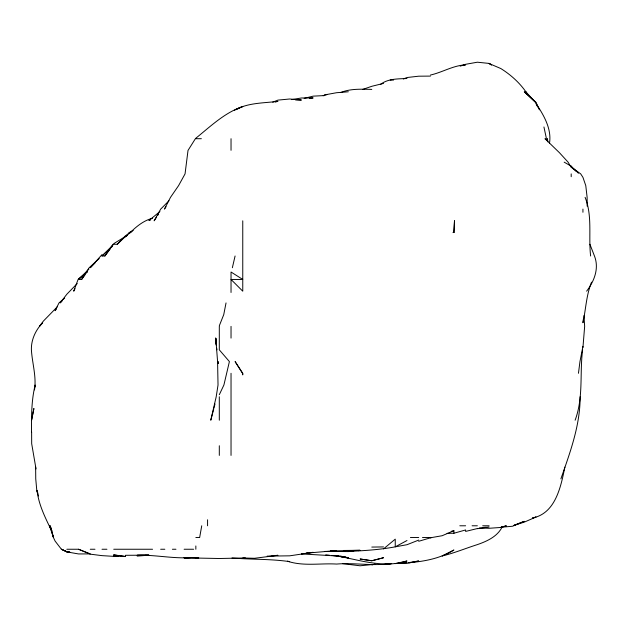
<?xml version="1.0" encoding="UTF-8"?>
<svg xmlns="http://www.w3.org/2000/svg" width="628" height="628" viewBox="0 0 628 628"><rect width="100%" height="100%" fill="white"/><g stroke="black" fill="none" stroke-linecap="round" stroke-linejoin="round"><path stroke-width="0.94" d="M31.479 431.946C31.439 416.238 31.376 400.397 35.16 385.027L35.003 386.981M34.516 389.917C36.557 376.321 32.209 363.282 31.4 349.843C31.094 339.944 35.474 330.375 42.194 323.294M453.903 232.541L454.491 220.813L453.903 232.541L452.984 232.541L453.903 232.281M580.131 396.763C580.209 425.392 570.153 452.254 560.89 478.866M582.933 347.622L584.652 326.379L583.969 315.625M583.365 319.142L582.933 322.737C585.893 309.227 586.262 295.152 591.537 282.168M582.603 349.843C579.589 373.275 583.632 397.5 575.115 420.218M578.459 373.299L579.966 361.571L582.933 346.366M549.5 143.215C551.816 128.74 543.683 115.105 536.006 103.51L537.592 106.862M201.737 525.785L199.649 537.521L195.842 537.521M31.62 420.218L33.896 408.49L31.62 419.826M226.033 302.924L223.741 314.652L219.305 325.783M564.847 467.138C560.906 486.684 555.513 513.531 532.403 518.029L536.006 517.025L524.278 522.127L513.453 525.51M232.36 267.732L235.084 255.996M214.07 407.588L215.004 403.977M213.842 408.49L210.788 420.218L216.197 396.763L218.026 385.027L217.586 361.571L215.781 338.107L216.377 344.953M78.084 279.46L73.719 291.188L75.03 288.723M219.305 394.706L223.898 385.027L229.401 361.571L219.305 349.843L219.305 326.379M502.322 526.578C497.745 536.422 487.069 541.25 477.359 544.609C465.599 548.338 454.193 553.111 442.167 555.984L453.903 550.002C440.401 558.488 424.426 561.385 408.789 562.759M586.63 291.188C594.127 281.336 599.191 268.815 594.661 256.53L589.912 244.268M195.387 138.702L188.015 150.43L185.048 173.893L178.58 185.621L170.502 197.349L164.465 209.077L166.043 206.738M88.893 269.114L78.539 279.46L81.624 279.46L89.152 267.732L99.24 258.493M156.639 217.021L154.127 220.813L160.65 209.163L168.948 200.803M157.644 215.506L158.649 213.991M113.04 244.959L102.003 255.996L104.9 255.996L113.016 244.268M81.624 279.46L85.086 274.766M104.9 255.996L110.198 248.963M56.23 309.259L55.083 310.672L59.016 302.924L64.684 298.033M133.207 230.46L129.227 232.541L125.467 236.882L127.476 235.257M42.696 322.784L39.391 326.379L43.356 321.12L57.179 306.935M77.236 283.542L66.811 294.257L60.186 302.924L62.172 300.906M117.263 244.268L125.467 236.489L113.731 243.648L113.731 244.268L117.263 244.268L125.467 235.759L130.067 233.004M95.103 262.897L90.275 267.732L102.003 254.599M129.227 232.541L130.326 232.541C136.527 226.355 143.922 220.412 152.533 218.261M102.003 255.996L112.349 246.396M78.539 279.46L87.339 271.908M195.842 138.215C210.498 126.416 224.636 112.648 242.761 106.524L236.057 109.649M383.52 548.903L395.248 539.146L395.248 546.839C379.791 549.751 364.02 550.693 348.328 551.455L353.219 551.039M159.92 211.565L148.922 220.546L150.728 219.894M78.539 278.903L87.339 271.767M380.395 84.513C387.751 78.586 398.042 78.892 406.983 78.524M130.326 232.541L131.856 231.614M323.192 95.762L324.872 94.859L336.6 92.716L348.328 91.782M406.983 540.52L395.248 546.839L406.983 544.712L418.711 540.08M234.385 110.332C247.526 102.647 263.297 103.188 277.953 101.359M447.058 533.353L453.903 533.243L453.903 530.715L442.167 535.723L430.439 537.78L431.475 537.521L418.711 541.289M340.808 92.481C350.581 88.517 361.453 89.168 371.792 89.396M403.349 78.971L406.983 77.527L418.711 76.192L430.439 76.098M272.74 102.152L277.953 100.111L289.681 98.996L301.409 100.033L295.545 99.962M514.356 525.102L524.278 521.334L512.55 526.248L500.822 527.269M362.764 89.412L371.792 86.295L383.52 83.398M460.214 66.152L465.631 64.292L477.359 62.211L489.086 63.42L491.465 64.888M430.439 75.054C442.442 72.33 453.118 65.485 465.631 64.825L462.922 65.634M501.662 527.049L503.35 526.547M453.903 533.243L465.631 529.954L465.631 531.414L477.359 528.548M501.741 527.018L506.341 525.785L500.822 527.457L489.086 528.281L479.313 527.975M275.347 102.003L277.081 101.571M304.117 98.368L313.137 96.147L324.872 95.558L324.872 94.859L326.827 94.75M451.194 531.343L453.903 530.715M374.5 564.329L360.056 565.789L342.464 563.614M374.5 564.25L371.792 564.808L375.403 564.25M408.789 562.641L418.711 560.977L406.983 563.332L400.138 562.994M291.486 99.601L301.409 97.992L313.137 97.952L309.533 98.29M477.359 528.697L489.086 527.002M307.728 552.993L305.922 553.205L336.6 550.56L330.736 550.74M309.533 552.781L313.137 552.35L289.681 555.827L267.198 556.125M301.409 553.739L303.214 553.543M118.245 555.859L113.731 556.353L102.003 555.639L90.275 554.163L78.539 549.249L66.811 549.249M391.644 563.677L383.52 564.548L390.742 563.591C372.804 566.228 354.639 562.555 336.6 564.062C320.217 563.081 303.418 566.48 287.467 561.212L289.681 561.644C270.605 558.841 251.2 559.611 232.007 557.978M353.745 551.062L348.328 551.588L324.872 551.408M358.258 550.63L360.056 550.458L358.101 550.623M245.47 557.962L219.305 558.504L184.114 557.805L190.951 557.515M137.194 556.094L148.922 555.176L125.467 555.301L125.467 556.557L113.731 554.909L113.731 555.882L125.467 556.455L113.731 554.909M483.222 527.457L486.158 527.23M272.089 555.725L277.953 555.309L254.489 558.292L242.761 557.97M190.951 557.601C172.998 558.841 155.163 554.673 137.194 555.27L148.922 555.176M113.731 555.882L118.621 555.607M195.842 558.143L198.778 557.978L184.114 557.805M402.093 562.649L406.983 562.57L395.248 563.622L406.983 560.977C391.786 566.016 375.426 563.858 360.056 560.741L336.6 555.717L348.328 557.876L336.6 555.961L301.409 553.92M371.792 547.074L383.52 546.925M390.224 80.054L393.575 80.054M195.842 138.702L201.36 138.702M459.806 525.785L465.631 525.785M472.091 525.785L477.359 525.785M482.704 525.785L489.086 525.785M410.414 537.521L418.711 537.521M422.487 537.521L430.439 537.521M90.275 549.249L94.993 549.249M102.003 549.249L106.941 549.249M113.731 549.249L152.557 549.249M160.65 549.249L164.834 549.249M172.386 549.249L175.958 549.249M184.114 549.249L193.628 549.249M330.736 550.952L360.056 550.293L343.445 550.466M145.013 555.325L148.922 555.505M325.775 554.854L329.386 555.207M332.086 555.474L348.328 557.593M340.211 556.031L342.017 556.377M343.822 556.722L345.628 557.075M78.539 549.249L90.275 553.896L78.539 553.943L66.811 551.894L61.395 549.249L55.083 541.046L53.427 537.521L50.271 525.785L53.482 537.521L49.541 525.785L51.92 530.817M489.086 63.522L500.822 68.546C511.349 75.125 520.832 83.799 527.536 94.294M564.18 162.157L571.197 166.177L572.736 168.492M489.879 64.009L491.465 64.967M547.742 140.884L544.994 138.702L559.47 152.737L568.097 162.157L570.31 165.965M576.261 171.381L571.197 166.985L580.712 173.893L582.933 177.324L585.775 185.621L587.125 197.349L587.164 206.149M578.49 173.257L571.197 166.326L572.736 168.594M527.308 94.294L525.793 91.782L536.006 102.953L524.278 91.782L536.006 102.372L539.389 109.829M51.637 530.817C45.397 517.99 38.732 504.951 37.068 490.601L37.868 493.302M36.024 468.943L31.683 443.682L31.62 431.946M38.528 496.01L36.801 490.601L35.749 478.866L35.639 467.138M585.1 197.349C592.644 216.087 588.326 236.45 590.626 255.996M543.934 126.974L546.446 138.702M216.299 344.427L215.592 338.107L216.338 345.329M216.903 349.843L216.636 347.881M547.742 141.834L547.443 138.702L547.569 141.379M582.933 209.077L582.933 212.264M571.197 166.177L571.197 167.488M571.197 173.893L571.197 176.696M242.761 220.813L242.761 291.188L231.033 279.46L242.761 279.46L231.033 272.018L231.033 292.483M231.033 138.702L231.033 150.312M231.033 326.379L231.033 338.107M231.033 373.299L231.033 455.41M219.305 396.763L219.305 420.218M219.305 445.747L219.305 455.41M207.57 519.78L207.57 525.785M195.842 545.96L195.842 549.249M383.52 557.727L371.792 560.796L360.056 558.983L371.792 560.726L383.52 557.727M118.621 555.662L113.731 556.07L118.621 555.725M61.426 549.249L66.811 551.745L61.426 549.249M69.747 552.075L66.811 551.855L69.747 552.083M242.761 373.299L235.1 361.571L242.479 373.299L242.761 374.9L242.761 373.299M218.254 363.526L218.089 361.571L218.238 363.526"/></g></svg>
